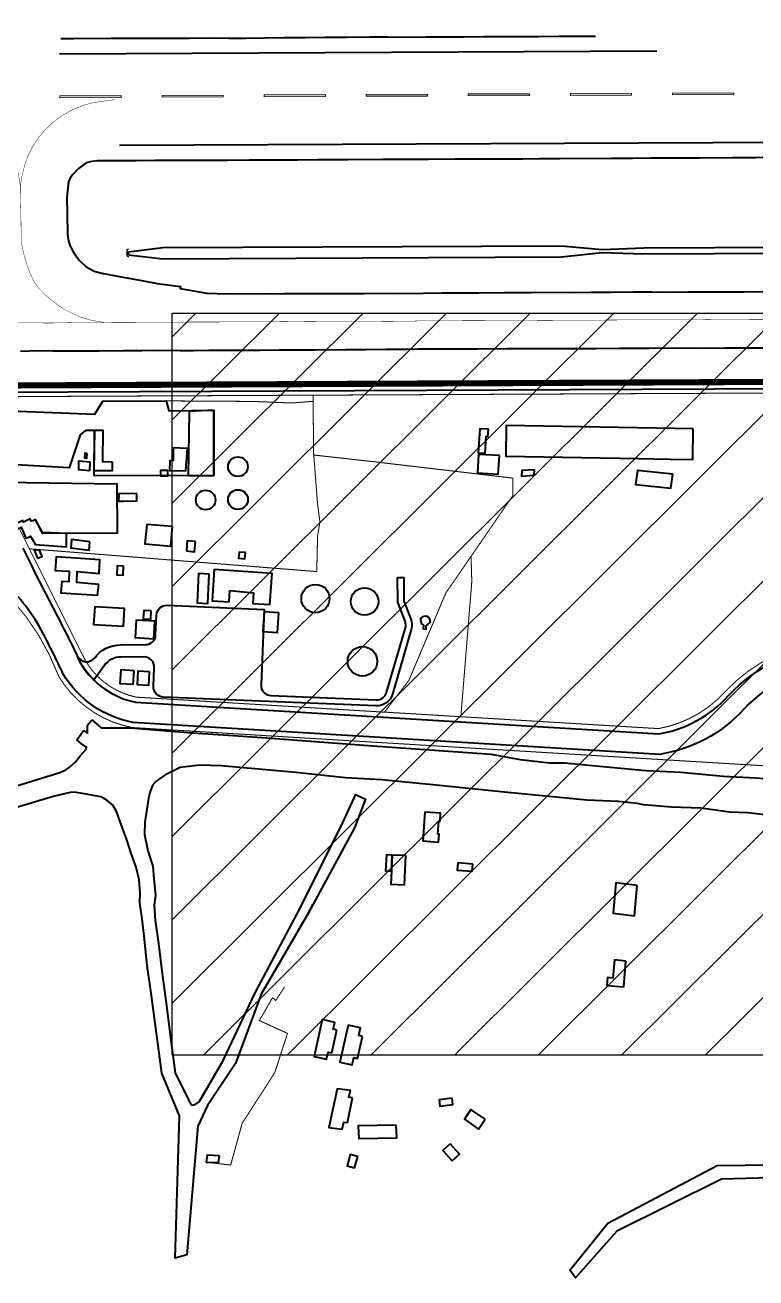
# Model space of a CAD drawing. Header units: metres. Extents: x 428 to 3974, y -4076 to 3914.
# Drawn here: x 1048.334 to 1048.644, y -4051.886 to -4051.354 of the extents above; entities that cross this region are included whole.
import ezdxf

# ---------------------------------------------------------------- set-up
doc = ezdxf.new("R2010")
doc.units = ezdxf.units.M
doc.header["$MEASUREMENT"] = 0
for name, pattern in [('CENTER', [50.79999999999998, 31.75, -6.349999999999998, 6.349999999999998, -6.349999999999998]), ('DASHED', [0.75, 0.5, -0.25]), ('HIDDEN', [9.524999999999995, 6.349999999999998, -3.174999999999998])]:
    doc.linetypes.add(name, pattern=pattern)
for name, color, linetype, lineweight in [('C-BLDG', 253, 'Continuous', 5), ('C-CLER-AERO', 253, 'Continuous', 5), ('C-FENC-AIRF-SECU', 253, 'DASHED', 0), ('C-NTWK-WATR-AIRF', 253, 'HIDDEN', 0), ('C-ROAD-AIRF', 253, 'Continuous', 5), ('C-ROAD-LAND', 253, 'Continuous', 9), ('C-RUNN', 253, 'Continuous', 5), ('C-RUNN-CNTR', 253, 'Continuous', 18), ('C-RUNN-MARK', 253, 'Continuous', 0), ('C-SHLD', 253, 'Continuous', 5)]:
    doc.layers.add(name, color=color, linetype=linetype, lineweight=lineweight)
for name, color, linetype in [('C-STRM-HEAD WALL', 253, 'Continuous'), ('C-TAXI-OTLN', 4, 'Continuous'), ('Dimension', 7, 'Continuous')]:
    doc.layers.add(name, color=color, linetype=linetype)
doc.styles.add('ADPI R', font='swiss.ttf')
doc.linetypes.add('OLS', pattern='A,4,-2,4,-2,["OLS",ADPI R,S=1.199999999999999,R=0,X=-1.7,Y=-0.5],-2,4,-2,4,-2', length=26)

# ---------------------------------------------------------------- blocks, each defined once
blk = doc.blocks.new('Kholsi_Close-flat-3')
at = {"layer": 'C-STRM-HEAD WALL', "ltscale": 0.1}
for points in [[(-0.0310667688027024, 1.499678250867873), (0.7850819751620293, 2.004745152429677)], [(-0.0310667688027024, 1.499678250867873), (0.0310667692683637, -1.499678250635042)], [(0.0310667692683637, -1.499678250635042), (0.8674319093115627, -1.970512297935783)]]:
    blk.add_lwpolyline(points, dxfattribs=at)
blk = doc.blocks.new('*U20')
at = {"layer": 'C-RUNN-MARK'}
for points in [[(634177.2882469776, 3064728.713303516), (634176.4502909707, 3064729.041677889), (634165.5044784701, 3064701.109810986), (634166.3424344772, 3064700.781436612)], [(634159.0452261436, 3064682.160192009), (634158.2072701365, 3064682.488566384), (634147.2614576361, 3064654.55669948), (634148.0994136432, 3064654.228325106)], [(634140.8022053096, 3064635.607080504), (634139.9642493025, 3064635.935454878), (634129.0184368021, 3064608.003587975), (634129.8563928091, 3064607.6752136)], [(634122.5591844757, 3064589.053968998), (634121.7212284686, 3064589.382343373), (634110.7754159681, 3064561.450476469), (634111.6133719756, 3064561.122102094)], [(634104.3161636417, 3064542.500857492), (634103.4782076346, 3064542.829231868), (634092.5323951342, 3064514.897364964), (634093.3703511414, 3064514.568990589)], [(634086.0731428077, 3064495.947745988), (634085.2351868006, 3064496.276120362), (634074.2893743003, 3064468.344253458), (634075.1273303074, 3064468.015879084)], [(634067.8301219739, 3064449.394634481), (634066.9921659668, 3064449.723008856), (634056.0463534667, 3064421.791141953), (634056.8843094736, 3064421.462767577)]]:
    blk.add_hatch(color=256, dxfattribs=at).paths.add_polyline_path(points)
for points in [[(634176.4502909707, 3064729.041677889), (634165.5044784701, 3064701.109810986), (634166.3424344772, 3064700.781436612), (634177.2882469776, 3064728.713303516)], [(634158.2072701365, 3064682.488566384), (634147.2614576361, 3064654.55669948), (634148.0994136432, 3064654.228325106), (634159.0452261436, 3064682.160192009)], [(634139.9642493025, 3064635.935454878), (634129.0184368021, 3064608.003587975), (634129.8563928091, 3064607.6752136), (634140.8022053096, 3064635.607080504)], [(634121.7212284686, 3064589.382343373), (634110.7754159681, 3064561.450476469), (634111.6133719756, 3064561.122102094), (634122.5591844757, 3064589.053968998)], [(634103.4782076346, 3064542.829231868), (634092.5323951342, 3064514.897364964), (634093.3703511414, 3064514.568990589), (634104.3161636417, 3064542.500857492)], [(634085.2351868006, 3064496.276120362), (634074.2893743003, 3064468.344253458), (634075.1273303074, 3064468.015879084), (634086.0731428077, 3064495.947745988)], [(634066.9921659668, 3064449.723008856), (634056.0463534667, 3064421.791141953), (634056.8843094736, 3064421.462767577), (634067.8301219739, 3064449.394634481)]]:
    blk.add_lwpolyline(points, close=True, dxfattribs=at)

msp = doc.modelspace()

# ---------------------------------------------------------------- hatches: boundary and pattern name
at = {"layer": 'Dimension'}
h = msp.add_hatch(dxfattribs=at)
h.set_pattern_fill('ANSI31', color=210, scale=0.2, style=0)
h.set_pattern_definition([(45, (-2541175.724286528, -12261592.13694821), (-0.0176776695296637, 0.0176776695296637), [])])
h.paths.add_polyline_path([(1048.396458678225, -4051.476202959478), (1048.956306389345, -4051.476202959478), (1048.956306389345, -4051.791322596654), (1048.396458678225, -4051.791322596654)])

# ---------------------------------------------------------------- linework, layer by layer
at = {"layer": 'C-BLDG', "lineweight": 40}
for points in [[(1048.403648158093, -4051.517962397204), (1048.403239369881, -4051.545109995768), (1048.414111920656, -4051.545049428136), (1048.414105531783, -4051.517377835826)], [(1048.617516846419, -4051.525273853108), (1048.538110261806, -4051.523897529707), (1048.537949273386, -4051.536957637534), (1048.594350484223, -4051.537935217038), (1048.607660624222, -4051.538165914953), (1048.617355859861, -4051.538333959073)], [(1048.371069632959, -4051.539406522304), (1048.366921179485, -4051.539338323414), (1048.367050412134, -4051.526056713552), (1048.363412221451, -4051.525975772307), (1048.363226542272, -4051.54304570438), (1048.371109914058, -4051.543052590579)], [(1048.529705868591, -4051.528463910461), (1048.530338278529, -4051.528481121302), (1048.530569732212, -4051.525483203248), (1048.52688896798, -4051.52525313677), (1048.526235168823, -4051.535451657266), (1048.529258255404, -4051.535652599425)], [(1048.402921397262, -4051.533630234316), (1048.396779558644, -4051.533308330119), (1048.396790782478, -4051.538672001228), (1048.39535579693, -4051.538899109826), (1048.395204221387, -4051.542989636899), (1048.402194585674, -4051.543132879898)], [(1048.361575265904, -4051.539487528741), (1048.35672011415, -4051.539036004931), (1048.356599199143, -4051.542523273393), (1048.361454213061, -4051.542975205124)], [(1048.36031760557, -4051.535741542592), (1048.359268221096, -4051.535677231044), (1048.359149363846, -4051.537616592959), (1048.360198745527, -4051.537680910096)], [(1048.535254431446, -4051.53660202691), (1048.526357995835, -4051.536124442831), (1048.525907179829, -4051.544008958281), (1048.534802931384, -4051.54448664853)], [(1048.394605944888, -4051.543032507539), (1048.391503289365, -4051.543011418671), (1048.391435497463, -4051.545287973374), (1048.394538153452, -4051.545309065968)], [(1048.550100188725, -4051.542685804085), (1048.544728479371, -4051.543045171664), (1048.544573390414, -4051.545364803762), (1048.549944970314, -4051.545005153061)], [(1048.608851695922, -4051.544543321372), (1048.593858424132, -4051.542934301436), (1048.593027766817, -4051.548907236323), (1048.608021034882, -4051.550516258121)], [(1048.381448265654, -4051.552737929985), (1048.373776451242, -4051.552933159412), (1048.373747187224, -4051.554007697046), (1048.373692671791, -4051.556009446398), (1048.375539954775, -4051.55596237363), (1048.381364207272, -4051.555813972965)], [(1048.351618167036, -4051.569708344653), (1048.341409413633, -4051.569388178304), (1048.33842737975, -4051.563758042768), (1048.337470116583, -4051.564314610452), (1048.336635138862, -4051.564514937938), (1048.336133897793, -4051.563492807686), (1048.333329608687, -4051.564914745406), (1048.333014320605, -4051.56425969781), (1048.329787140735, -4051.565715423913), (1048.330718964827, -4051.567699198738), (1048.332305204612, -4051.567040936217), (1048.334341811505, -4051.571781621442), (1048.335204981756, -4051.571424654812), (1048.336332588014, -4051.570813452021), (1048.338408760749, -4051.574433648155), (1048.351616802648, -4051.575413008348)], [(1048.396508689061, -4051.566842324228), (1048.385587281105, -4051.565965778322), (1048.384868459799, -4051.574187061876), (1048.395839359169, -4051.575162344739)], [(1048.361478128494, -4051.573253044054), (1048.35373562763, -4051.572261004836), (1048.353386691794, -4051.575836080253), (1048.361129195452, -4051.576828113884)], [(1048.340150374011, -4051.57682004118), (1048.337779906601, -4051.576872541697), (1048.339254416548, -4051.580257273406), (1048.341251103696, -4051.579446249768)], [(1048.406270596222, -4051.573152716399), (1048.402833450143, -4051.572832609654), (1048.402462657564, -4051.577171524182), (1048.405900240899, -4051.577491182029)], [(1048.427449357719, -4051.577873976097), (1048.424781486881, -4051.577612065837), (1048.424532960658, -4051.580196305305), (1048.427200332307, -4051.580458241642)], [(1048.365272345976, -4051.591396241575), (1048.355976990913, -4051.590531778649), (1048.356067291484, -4051.585939792112), (1048.365362645616, -4051.586804255039), (1048.365770534635, -4051.580946813465), (1048.347193356626, -4051.5797047607), (1048.346780961868, -4051.585492205933), (1048.352634193864, -4051.585699458733), (1048.352543893759, -4051.590291445271), (1048.349511807807, -4051.590086619497), (1048.349132455443, -4051.595002296507), (1048.364742354978, -4051.595982073933)], [(1048.375705582578, -4051.583637035579), (1048.373003021371, -4051.58348959604), (1048.372965080221, -4051.58731228964), (1048.37566755854, -4051.587459621146)], [(1048.412099803821, -4051.587082308844), (1048.407606277172, -4051.586782275826), (1048.406986108073, -4051.599214677827), (1048.41147963379, -4051.599514712707)], [(1048.420924696163, -4051.593940018803), (1048.430933370744, -4051.5949824612), (1048.430661983345, -4051.599457216576), (1048.437806768832, -4051.599967959464), (1048.438776080985, -4051.586682691366), (1048.414285377157, -4051.585074610204), (1048.413378577237, -4051.598320125729), (1048.420591048454, -4051.598780664742)], [(1048.376180680026, -4051.60164843978), (1048.363525193673, -4051.600891848222), (1048.36306494337, -4051.608367492572), (1048.3757205019, -4051.609124605671)], [(1048.387487286259, -4051.602581697643), (1048.384356196993, -4051.602477048651), (1048.384151291125, -4051.605962024197), (1048.387282553152, -4051.606066840828)], [(1048.441616606456, -4051.603384227619), (1048.435368087166, -4051.602974022865), (1048.434889859543, -4051.611378464044), (1048.441138733201, -4051.611788374499)], [(1048.389012745139, -4051.606974500359), (1048.38114828153, -4051.606548345775), (1048.380724633136, -4051.61395219633), (1048.388568094023, -4051.614414661318)], [(1048.505584661872, -4051.605807506606), (1048.505355371185, -4051.605480617971), (1048.504772890382, -4051.605015433521), (1048.50416582732, -4051.604838731826), (1048.503242449392, -4051.604966734664), (1048.502596998145, -4051.605143652425), (1048.502053940226, -4051.605578349099), (1048.501840667822, -4051.605842189059), (1048.501747033582, -4051.606357115448), (1048.501828392059, -4051.606689163611), (1048.502221587137, -4051.608164223971), (1048.502987026726, -4051.608707229735), (1048.502840467286, -4051.610207726375), (1048.504131049872, -4051.610346350015), (1048.504222982586, -4051.608896921516), (1048.50496578312, -4051.608202965126), (1048.505856389203, -4051.60744319962), (1048.50585085575, -4051.606577464506)], [(1048.380333121423, -4051.628055769145), (1048.374604139034, -4051.62768727088), (1048.374129399215, -4051.633439817593), (1048.379858381603, -4051.633808317721)], [(1048.386788026918, -4051.628493820444), (1048.381888425932, -4051.628190127328), (1048.381582177733, -4051.633855217263), (1048.386481944029, -4051.634159228892)], [(1048.509489544225, -4051.69189035812), (1048.510088596516, -4051.691985000983), (1048.510304220975, -4051.688590620772), (1048.503647409402, -4051.688080831558), (1048.502794391033, -4051.700321405322), (1048.509451206796, -4051.700831192673), (1048.509671493922, -4051.697509545029), (1048.509072443028, -4051.697414900303)], [(1048.489821091783, -4051.706314857245), (1048.487315890402, -4051.706185574771), (1048.486907497537, -4051.713038900063), (1048.489419048209, -4051.713132650719)], [(1048.495583782461, -4051.706535934598), (1048.489821091783, -4051.706314857245), (1048.489419048209, -4051.713132650719), (1048.489161756844, -4051.718634714499), (1048.49500424976, -4051.719035490543)], [(1048.523925224808, -4051.710120595187), (1048.517578257271, -4051.709621007681), (1048.517403503903, -4051.712728780821), (1048.523750476096, -4051.713228368327)], [(1048.593791744695, -4051.719289056153), (1048.584688729164, -4051.718108567537), (1048.583506759279, -4051.731025240512), (1048.592609774344, -4051.732205729127)], [(1048.588952864543, -4051.751321989239), (1048.584067669255, -4051.750841028184), (1048.583420673408, -4051.758541523606), (1048.581089642853, -4051.758374181703), (1048.58089211958, -4051.761661614419), (1048.588108343561, -4051.762309915513)], [(1048.466278325789, -4051.780765482352), (1048.464787102793, -4051.78032783711), (1048.46544368614, -4051.777369828089), (1048.460094492905, -4051.776185694278), (1048.456602294952, -4051.791870934084), (1048.461951487255, -4051.793055064172), (1048.462636711565, -4051.790026006416), (1048.464198089694, -4051.790321103424)], [(1048.477113249735, -4051.783369432331), (1048.475620106817, -4051.78292695725), (1048.476345060416, -4051.779760916844), (1048.471101847034, -4051.778597136155), (1048.467557114106, -4051.794319099874), (1048.472800327488, -4051.7954828787), (1048.473525284812, -4051.792316836432), (1048.47501842773, -4051.792759311513)], [(1048.472874282417, -4051.809399736241), (1048.471333178714, -4051.80919302547), (1048.472052357182, -4051.806251579091), (1048.466385986679, -4051.805660556198), (1048.462847982556, -4051.822098641784), (1048.46851435306, -4051.82268966654), (1048.469233531062, -4051.819748218298), (1048.470774633367, -4051.819954932795)], [(1048.515180441108, -4051.809511303098), (1048.509652195056, -4051.810290866659), (1048.510020776209, -4051.813039179087), (1048.515549021796, -4051.812259611801)], [(1048.529253874928, -4051.818510514811), (1048.523194889561, -4051.814352858007), (1048.520392909203, -4051.818563294724), (1048.526451891311, -4051.82272095339)], [(1048.491443893895, -4051.821025756315), (1048.475372935668, -4051.82129292296), (1048.475630476628, -4051.826727467716), (1048.491701434389, -4051.826460299209)], [(1048.514333882858, -4051.828987619966), (1048.511192734376, -4051.831800139637), (1048.515253865649, -4051.836150313855), (1048.518395019252, -4051.833337794185)], [(1048.416423046519, -4051.834018617064), (1048.41119605212, -4051.833782545418), (1048.410794666991, -4051.83672586003), (1048.416021660459, -4051.836961929813)], [(1048.475168940634, -4051.83430579038), (1048.471976263006, -4051.833478612021), (1048.470634898194, -4051.838284292386), (1048.473827577219, -4051.839111470744)]]:
    msp.add_lwpolyline(points, close=True, dxfattribs=at)
for centre, radius in [((1048.424301910237, -4051.541365894617), 0.0041844066388261), ((1048.424315146194, -4051.555347795726), 0.0042089114539704), ((1048.41060238427, -4051.555510471702), 0.0041733661521905), ((1048.457201636419, -4051.597383414522), 0.0059905592005122), ((1048.478074193489, -4051.598623317794), 0.0058329053039055), ((1048.47714369141, -4051.624060575977), 0.0062626085714964)]:
    msp.add_circle(centre, radius, dxfattribs=at)
at = {"layer": 'C-CLER-AERO', "linetype": 'OLS', "lineweight": 40, "const_width": 0.0025992, "flags": 128}
msp.add_lwpolyline([(1046.852561944187, -4051.271280254364), (1049.495052298554, -4051.258763131812), (1049.496235827938, -4051.501339984254), (1046.853711057012, -4051.513869534374), (1046.852561944187, -4051.271280254364)], close=True, dxfattribs=at)
at = {"layer": 'C-FENC-AIRF-SECU', "lineweight": 40, "ltscale": 0.2, "const_width": 0.0004332, "flags": 128}
for points in [[(1049.131734492746, -4051.507798132614), (1048.105002711084, -4051.512658850417)], [(1048.456197676737, -4051.513629355596), (1048.447145745647, -4051.51431749867), (1048.430718134646, -4051.513648725242), (1048.393891031877, -4051.513426144735)], [(1048.456169092585, -4051.510996372566), (1048.456444934034, -4051.536404599563)], [(1048.458092774287, -4051.570783806161), (1048.459094157466, -4051.564910597295), (1048.458073073555, -4051.556930366099), (1048.456492876191, -4051.536412720696)], [(1048.48429640152, -4051.539518549234), (1048.456492876191, -4051.536412720696)], [(1048.540965756424, -4051.546217129692), (1048.484261416853, -4051.539544093549)], [(1048.540965756424, -4051.546217129692), (1048.54100071548, -4051.553596424997), (1048.512507649162, -4051.595048154831)], [(1048.458092774287, -4051.570783806161), (1048.45776529659, -4051.585918256209)], [(1048.335812906292, -4051.576241127342), (1048.45776529659, -4051.585918256209)], [(1048.523245065496, -4051.579427355096), (1048.523545325757, -4051.590155798137), (1048.518908776832, -4051.647561247587)], [(1048.512507649162, -4051.595048154831), (1048.512507649162, -4051.595048154831), (1048.496830250625, -4051.632170896173), (1048.486464013369, -4051.645604369357)], [(1048.410794974328, -4051.836791710124), (1048.421222915896, -4051.837970837147), (1048.426127489213, -4051.820197296456), (1048.439946729247, -4051.798728619829), (1048.445339951221, -4051.782065191433), (1048.433404462435, -4051.776618748099), (1048.438982426677, -4051.766902991698), (1048.440356337954, -4051.768056637735), (1048.44410442377, -4051.762398130388)]]:
    msp.add_lwpolyline(points, dxfattribs=at)
for points in [[(1048.103601735574, -4051.53479310976), (1048.158267493848, -4051.548038778022), (1048.195495795481, -4051.559388806239, 0.0553225184495161), (1048.220266337064, -4051.561653780878, -0.0946968942070443), (1048.288194748596, -4051.570724382193, -0.2179149551678219), (1048.348254230362, -4051.630387839988, 0.2148990127998614), (1048.379531085514, -4051.652174205647), (1048.820143330865, -4051.678852939175)], [(1048.895622416888, -4051.555797196121), (1048.890487591293, -4051.555821520404, 0.1839627129918928), (1048.867068631132, -4051.566882279828), (1048.849687251285, -4051.582128633873, -0.1100200523554106), (1048.826035466068, -4051.595280950085), (1048.758582721022, -4051.611311604395, -0.0274390469308579), (1048.734767185547, -4051.615206592844), (1048.677782990061, -4051.615331429184, 0.1985392730102618), (1048.630908837565, -4051.637076485098, -0.1661861086222768), (1048.60274998846, -4051.652618059084), (1048.486464013369, -4051.645604369357)], [(1048.486445771553, -4051.645628010049), (1048.381186738168, -4051.639254653022, -0.2397043262521548), (1048.358111636271, -4051.620870026886), (1048.33140310368, -4051.567415292502)]]:
    msp.add_lwpolyline(points, format="xyb", dxfattribs=at)
at = {"layer": 'C-NTWK-WATR-AIRF', "lineweight": 40}
for points in [[(1048.789145867363, -4051.446225759701, -0.2410824602255357), (1048.731836437736, -4051.503998427778, -0.0484276270563008), (1048.714420607336, -4051.50539402397), (1048.093679679115, -4051.508334390015)], [(1048.790095816855, -4051.45141971776, -0.2282189068587852), (1048.732472194847, -4051.506525027693, -0.0488409653873518), (1048.714405105938, -4051.507993324786), (1048.093691989802, -4051.510933562309)]]:
    msp.add_lwpolyline(points, format="xyb", dxfattribs=at)
for points in [[(1048.377877962799, -4051.450077503115), (1048.392430459638, -4051.448295288846), (1048.5615548203, -4051.447523749561), (1048.578840930038, -4051.449104159266), (1048.596509189834, -4051.448414477646), (1048.704589069844, -4051.447902516589), (1048.710110607114, -4051.448620951862)], [(1048.377884117909, -4051.451377089263), (1048.377877962799, -4051.450077503115)], [(1048.377884117909, -4051.451377089263), (1048.392452845839, -4051.453021363482), (1048.561576925707, -4051.452190664724), (1048.578847289108, -4051.450446562038), (1048.596521287714, -4051.450968832836), (1048.704601167258, -4051.450456873641), (1048.710115654883, -4051.449686165095)]]:
    msp.add_lwpolyline(points, dxfattribs=at)
at = {"layer": 'C-ROAD-AIRF', "lineweight": 40}
for points in [[(1048.302262325794, -4051.516697143331), (1048.363580081635, -4051.519057777837), (1048.366907452256, -4051.513539224059), (1048.393891031877, -4051.513426144735), (1048.394945781235, -4051.517580120951), (1048.414105458674, -4051.517377312422), (1048.414111843356, -4051.545048751996), (1048.363237851322, -4051.545290409714), (1048.363412221451, -4051.525975772307), (1048.359556496632, -4051.525982537434), (1048.357325514801, -4051.527867215813), (1048.352700192038, -4051.54180228816), (1048.325291119539, -4051.540365045086)], [(1048.32491878469, -4051.547919954301), (1048.372891984903, -4051.548711712599), (1048.372990964469, -4051.569607102439), (1048.341411160328, -4051.569756691471), (1048.33842737975, -4051.563758042768), (1048.337470116583, -4051.564314610452), (1048.336635138862, -4051.564514937938), (1048.336120340531, -4051.563499678985), (1048.333347725705, -4051.564915164501)]]:
    msp.add_lwpolyline(points, dxfattribs=at)
for points in [[(1048.333086433843, -4051.575958711223), (1048.336543164239, -4051.583076791033), (1048.338539757323, -4051.587329629004), (1048.349374117353, -4051.608228723646), (1048.349179864884, -4051.607854013458, -0.0012732234641121), (1048.349374117353, -4051.608228723646, -0.0077609944891379), (1048.35783991639, -4051.625307220161, 0.2061555194238353), (1048.380904832412, -4051.64140755044), (1048.602874867641, -4051.654847667679, 0.1674567155137319), (1048.632545475871, -4051.638573461339, -0.1983319657682875), (1048.677832794399, -4051.617549308703)], [(1048.678035087441, -4051.626212884799, 0.1974161156036065), (1048.638936605793, -4051.644423193425, -0.1717275762967402), (1048.603312569228, -4051.663554036186), (1048.3797984645, -4051.650020430923, -0.2129777301401391), (1048.350211771228, -4051.629440183878, 0.0079466865553108), (1048.341672149976, -4051.612196671904, 0.0929111806358096), (1048.324885422387, -4051.590612397656, 0.1587711819807189)]]:
    msp.add_lwpolyline(points, format="xyb", dxfattribs=at)
at = {"layer": 'C-ROAD-LAND', "lineweight": 40}
for p, q in [((1048.360411389754, -4051.654684611723), (1048.360536488727, -4051.651211281434)), ((1048.360536488727, -4051.651211281434), (1048.362306102202, -4051.648839886428)), ((1048.362306102202, -4051.648839886428), (1048.366265882295, -4051.652275168463)), ((1048.366265882295, -4051.652275168463), (1048.378320658137, -4051.652218065352)), ((1048.378320658137, -4051.652218065352), (1048.37866642049, -4051.652291010261)), ((1048.37866642049, -4051.652291010261), (1048.394098856975, -4051.653553866908)), ((1048.355911510088, -4051.657409035728), (1048.358959472295, -4051.653324579016)), ((1048.357770859753, -4051.658883162901), (1048.355911510088, -4051.657409035728)), ((1048.358959472295, -4051.653324579016), (1048.360411389754, -4051.654684611723)), ((1048.394098856975, -4051.653553866908), (1048.404822340724, -4051.654375744179)), ((1048.404822340724, -4051.654375744179), (1048.420285653812, -4051.655432413459)), ((1048.420285653812, -4051.655432413459), (1048.436362523143, -4051.656590235547)), ((1048.436362523143, -4051.656590235547), (1048.457142372173, -4051.658127079845)), ((1048.357541826577, -4051.66400140071), (1048.359875402436, -4051.661376604006)), ((1048.359812160977, -4051.660347172187), (1048.357770859753, -4051.658883162901)), ((1048.36019066025, -4051.661006412596), (1048.359812160977, -4051.660347172187)), ((1048.359875402436, -4051.661376604006), (1048.36019066025, -4051.661006412596)), ((1048.457142372173, -4051.658127079845), (1048.481481428747, -4051.659929427447)), ((1048.481481428747, -4051.659929427447), (1048.48148721226, -4051.659867384598)), ((1048.48148721226, -4051.659867384598), (1048.531827547145, -4051.663420618639)), ((1048.352673576236, -4051.669127035082), (1048.355318428506, -4051.666791404724)), ((1048.355318428506, -4051.666791404724), (1048.357541826577, -4051.66400140071)), ((1048.531827547145, -4051.663420618639), (1048.544100834545, -4051.665798918471)), ((1048.544100834545, -4051.665798918471), (1048.556556738936, -4051.667116425128)), ((1048.556556738936, -4051.667116425128), (1048.562950488669, -4051.667210524097)), ((1048.562950488669, -4051.667210524097), (1048.577783041191, -4051.668516895861)), ((1048.317973477789, -4051.680673885286), (1048.348769065016, -4051.671284479216)), ((1048.348769065016, -4051.671284479216), (1048.351287379884, -4051.670160408259)), ((1048.351287379884, -4051.670160408259), (1048.352673576236, -4051.669127035082)), ((1048.577783041191, -4051.668516895861), (1048.597434035991, -4051.670366178394)), ((1048.597434035991, -4051.670366178394), (1048.612270243955, -4051.671130367682)), ((1048.612270243955, -4051.671130367682), (1048.630353661277, -4051.672793296293)), ((1048.630353661277, -4051.672793296293), (1048.643910107226, -4051.673515948595)), ((1048.643910107226, -4051.673515948595), (1048.662182923895, -4051.675024378241))]:
    msp.add_line(p, q, dxfattribs=at)
msp.add_lwpolyline([(1048.363525333372, -4051.62252861181, -0.2342999173735513), (1048.374533222546, -4051.617005576507), (1048.385081649781, -4051.616955612913, 0.4006118854649471), (1048.389389324956, -4051.612805224151), (1048.389742456865, -4051.604387098119, -0.4142135624358087), (1048.394252212276, -4051.600240466313), (1048.435438776412, -4051.601968205662), (1048.434095206693, -4051.633996836037, 0.4142135623610922), (1048.438241835706, -4051.638506596104), (1048.483016453706, -4051.640384846495, 0.3452988657360185), (1048.487357944273, -4051.637265470938), (1048.495345408586, -4051.609778090507, 0.1641604509033507), (1048.495227388129, -4051.607010678515), (1048.492396865529, -4051.59967026779, -0.0910759775966502), (1048.492106821411, -4051.598132194147), (1048.492060765647, -4051.588409266562), (1048.494659935613, -4051.58839695634), (1048.494705990911, -4051.5981198802, 0.0910759776035171), (1048.494822010421, -4051.598735110029), (1048.497652534418, -4051.60607552448, -0.1641604509061729), (1048.49784136333, -4051.610503382176), (1048.489853898552, -4051.637990762606, -0.3452988657360912), (1048.482907517836, -4051.642981763126), (1048.433804705762, -4051.640921947673), (1048.392618140229, -4051.639194208324, -0.4142135624018951), (1048.388471510284, -4051.634684451983), (1048.388807687, -4051.626670532987, 0.4279473284423641), (1048.384458973095, -4051.622157017828), (1048.374557848111, -4051.622203919232, 0.2436142354962587), (1048.367498554778, -4051.625902929471), (1048.363222647481, -4051.632017937616, -0.0607026797666222), (1048.35783991639, -4051.625307220161, 0.0015823186894631), (1048.35615696155, -4051.621803977654, 0.5573566341905178)], format="xyb", close=True, dxfattribs=at)
for points in [[(1048.65526874226, -4051.690039743796), (1048.640749267325, -4051.688413159117), (1048.632861103885, -4051.688052392692), (1048.620895305206, -4051.686433860228), (1048.608241755073, -4051.685993860603), (1048.596521957335, -4051.684935775713), (1048.593784363963, -4051.684489007235), (1048.585822791815, -4051.683611988217), (1048.572312535741, -4051.682953956664), (1048.538792108674, -4051.679704618767), (1048.508357048058, -4051.676578334659), (1048.485403211345, -4051.67437543267), (1048.480164445028, -4051.674062834249), (1048.469977232185, -4051.673454958141), (1048.448875814699, -4051.671263693959), (1048.417153621581, -4051.668436289892), (1048.407947071385, -4051.668137868062), (1048.399836768419, -4051.669120201037), (1048.393301150785, -4051.672458299562), (1048.390987968095, -4051.673997917339), (1048.389535198011, -4051.675042663828), (1048.388252221071, -4051.676459592894), (1048.387761601736, -4051.677465873898), (1048.386937889759, -4051.67970201479), (1048.386409041961, -4051.68228848198), (1048.386069923197, -4051.684141776652), (1048.384748606034, -4051.692282688931), (1048.384629595116, -4051.697609541133), (1048.386137035698, -4051.704564797819), (1048.388208288722, -4051.711098917887), (1048.388668771391, -4051.716486367523), (1048.389307482191, -4051.723379540384), (1048.38877348511, -4051.727585607335), (1048.389231850882, -4051.734024911314), (1048.390625883848, -4051.743876098782), (1048.392213550419, -4051.756593215406), (1048.39408860451, -4051.771298461721), (1048.395653390814, -4051.783930924848), (1048.397738579218, -4051.798763075039), (1048.403565139067, -4051.810833045409), (1048.404698377498, -4051.812491930217), (1048.40611020152, -4051.812251840845), (1048.407880144682, -4051.811206023336), (1048.417893682629, -4051.793893373698), (1048.431587865134, -4051.7647755287), (1048.450751824328, -4051.728858239145), (1048.469061030564, -4051.691937155218), (1048.473704578844, -4051.681721001059), (1048.474254829832, -4051.680565844417), (1048.478422278561, -4051.682559388817), (1048.473774436419, -4051.694723873526), (1048.456281848275, -4051.727113223761), (1048.454277218342, -4051.730809009761), (1048.434205747698, -4051.765439541206), (1048.423334515677, -4051.794851548165), (1048.411457447824, -4051.812756608367), (1048.411457447824, -4051.812756608367), (1048.407256388594, -4051.82144602494), (1048.402565332152, -4051.876079552934), (1048.397685381141, -4051.87752635324), (1048.39949032946, -4051.817059370816), (1048.391967878234, -4051.798949823842), (1048.387515532342, -4051.764998727604), (1048.385838404787, -4051.753172653854), (1048.384546253387, -4051.740807772741), (1048.383602781244, -4051.733351561368), (1048.382637842581, -4051.726745779753), (1048.382799021923, -4051.722387275786), (1048.382374413334, -4051.716872102708), (1048.38110015497, -4051.711441933305), (1048.378890822199, -4051.705246535257), (1048.377115301811, -4051.699892397166), (1048.374242439424, -4051.691761362493), (1048.372837976575, -4051.687884039373), (1048.371166329388, -4051.685127235145), (1048.368719290965, -4051.683022898749), (1048.367296341364, -4051.682105152995), (1048.366098540858, -4051.681615230754), (1048.357558782701, -4051.67997106643), (1048.354710157052, -4051.679549173579), (1048.353134832834, -4051.679683745965), (1048.346514681843, -4051.681361462117), (1048.322139163524, -4051.688553190917)], [(1048.454277218342, -4051.730809009761), (1048.456281848275, -4051.727113223761)], [(1048.676427469612, -4051.842754119203), (1048.629542121221, -4051.8440391078), (1048.585072435462, -4051.866112445608), (1048.567610302963, -4051.885935285255), (1048.565167337679, -4051.882583894894), (1048.581224142131, -4051.862682706803), (1048.627603306924, -4051.838216452987), (1048.674874132522, -4051.837564573751)]]:
    msp.add_lwpolyline(points, dxfattribs=at)
at = {"layer": 'C-RUNN', "lineweight": 40, "ltscale": 0.1}
for points in [[(1048.348610872891, -4051.365996481046), (1048.602032237709, -4051.364795909391)], [(1048.3739955961, -4051.404864738823), (1048.720353065547, -4051.403223862068), (1048.797277321596, -4051.402859429956), (1049.348999453731, -4051.400245632172)]]:
    msp.add_lwpolyline(points, dxfattribs=at)
at = {"layer": 'C-RUNN-CNTR', "linetype": 'CENTER', "lineweight": 40, "const_width": 0.00017328, "flags": 128}
for points in [[(1047.85471788703, -4051.482357143552), (1047.869158465438, -4051.482278187886), (1047.88646837559, -4051.482238452077), (1047.90536118627, -4051.482156162277), (1047.920432242122, -4051.48209425354), (1047.935408153594, -4051.481989973352), (1047.944111547921, -4051.482033367395), (1047.952224222966, -4051.481913392559), (1047.961180809908, -4051.481906523124), (1047.972832504217, -4051.481789014429), (1047.983756624651, -4051.481762024701), (1047.993479100544, -4051.481725853995), (1048.002840318274, -4051.48164863804), (1048.012520328187, -4051.481608833313), (1048.02366910784, -4051.481624030635), (1048.034595274855, -4051.481545885221), (1048.044088852615, -4051.481489726469), (1048.054621593118, -4051.481437386141), (1048.065971425292, -4051.481407192663), (1048.076721873157, -4051.481342001945), (1048.088025952712, -4051.481269384861), (1048.097972604935, -4051.48127652438), (1048.105936420639, -4051.481241802812), (1048.113127885875, -4051.481180218176), (1048.122387276985, -4051.481165836692), (1048.144473982067, -4051.4810972839), (1048.154372055572, -4051.481031428219), (1048.163283081283, -4051.480966215149), (1048.177066190657, -4051.480926620901), (1048.18863734093, -4051.480923154518), (1048.200465048686, -4051.480875547171), (1048.214418415003, -4051.480818645225), (1048.227596333273, -4051.480748226062), (1048.250151128997, -4051.480649371758), (1048.265978752658, -4051.480553477198), (1048.279225263768, -4051.480531317309), (1048.290700041712, -4051.480458933055), (1048.298430761345, -4051.480271638498), (1048.306153824576, -4051.480337244586), (1048.314043838088, -4051.480283373162), (1048.324370715325, -4051.480269015893), (1048.333081055456, -4051.480231334582), (1048.344459068519, -4051.480354181618), (1048.35457665429, -4051.480167384386), (1048.355335230962, -4051.480168958322), (1048.361904291925, -4051.480145850346), (1048.367762220581, -4051.480130282357), (1048.368717525643, -4051.480077928991), (1048.375904070236, -4051.480055588425), (1048.38311700013, -4051.480033951938), (1048.389926658035, -4051.479980503336), (1048.396994456672, -4051.4799643244), (1048.404537564632, -4051.479924299882), (1048.411868043733, -4051.479928673372), (1048.418982561235, -4051.479884608776), (1048.426424474944, -4051.479845638514), (1048.433647105493, -4051.479801499412), (1048.4411841864, -4051.479795566887), (1048.4487320157, -4051.479732220188), (1048.456154422858, -4051.479780246631), (1048.463134268788, -4051.479669428558), (1048.470905529358, -4051.479694438294), (1048.47828541093, -4051.479694097429), (1048.488380411197, -4051.47962644057), (1048.497449074895, -4051.479577834845), (1048.501044381898, -4051.479449787304), (1048.515471112006, -4051.479378200263), (1048.527393564605, -4051.479336761996), (1048.539143191208, -4051.47931085819), (1048.551208458398, -4051.479222933889), (1048.564219200541, -4051.479161138773), (1048.576123177097, -4051.479108397976), (1048.587375612952, -4051.479034862608), (1048.600069775269, -4051.479023345873), (1048.610360956774, -4051.478998935908), (1048.620723448717, -4051.478959239215), (1048.631286127982, -4051.478829748124), (1048.646401880798, -4051.478781775698), (1048.653700143122, -4051.478803611487), (1048.662439051573, -4051.478654827119), (1048.678791261767, -4051.478659075812), (1048.687755272281, -4051.478642727375), (1048.696644029603, -4051.478605943859), (1048.711448099953, -4051.47857833387), (1048.717545286775, -4051.478552538098), (1048.721255992562, -4051.478266759903), (1048.724547219952, -4051.477788730652), (1048.728064980381, -4051.476958713621), (1048.731146259722, -4051.47584437871), (1048.734311928064, -4051.474412161052), (1048.737510473025, -4051.472662023395), (1048.740471979626, -4051.470745961309), (1048.742875102465, -4051.468795395583), (1048.745018765819, -4051.466682220936), (1048.746833410603, -4051.464710039214), (1048.748498680559, -4051.462702113331), (1048.750013767299, -4051.460654112637), (1048.751959771872, -4051.456961865664), (1048.753114723158, -4051.454382912383), (1048.754030746896, -4051.452159945979), (1048.754892584891, -4051.449289119929), (1048.755482408707, -4051.446188890502), (1048.755846343958, -4051.443510313645), (1048.756184231513, -4051.43787087606), (1048.756562291202, -4051.431830437049), (1048.75697143285, -4051.425354390532), (1048.757879955251, -4051.420221923978), (1048.758744161599, -4051.416033762634), (1048.759209791221, -4051.413984163792), (1048.759917473444, -4051.411405799107), (1048.76059861856, -4051.408964772836), (1048.76144485271, -4051.406657659575), (1048.762211830378, -4051.404885473789), (1048.763031024974, -4051.403425366745), (1048.764129154873, -4051.401491767854), (1048.765665861335, -4051.399277617351), (1048.767538225301, -4051.396831271365), (1048.768842170038, -4051.395232624502), (1048.770422230963, -4051.393688342662), (1048.771542228316, -4051.39253477113), (1048.772912650858, -4051.391413145825), (1048.775103187677, -4051.389978700444), (1048.777291485131, -4051.388679395556), (1048.779279057891, -4051.387635118455), (1048.78161666498, -4051.386613038496), (1048.784850160149, -4051.385547299997), (1048.787742333044, -4051.38482881257), (1048.789772485406, -4051.384440730453), (1048.791807704162, -4051.384229636878), (1048.795879303966, -4051.384143541694)], [(1048.367762220581, -4051.480130282357), (1048.362414871365, -4051.479265199171), (1048.356798537564, -4051.477617583365), (1048.350597328064, -4051.47451678583), (1048.348115547583, -4051.47287199752), (1048.344957278133, -4051.470435061619), (1048.342377415416, -4051.468273599759), (1048.339929881994, -4051.465792919636), (1048.337808374804, -4051.462861054704), (1048.336213376396, -4051.459398341492), (1048.334846300562, -4051.455749034078), (1048.333649209723, -4051.451990234792), (1048.332656809617, -4051.447298915253), (1048.332281192788, -4051.44502327697), (1048.332300503296, -4051.441714362368), (1048.33222323379, -4051.436104704754), (1048.33210971069, -4051.430941104085), (1048.331976380688, -4051.424941648856), (1048.331949886423, -4051.422526353166), (1048.33173579399, -4051.420535211579), (1048.331154043343, -4051.417079157324), (1048.330072886334, -4051.412997399584), (1048.32787376272, -4051.407774970994), (1048.325190555793, -4051.403314520732), (1048.321042267163, -4051.398170168639), (1048.316010011849, -4051.393752777145), (1048.310885490407, -4051.390567240432), (1048.304611309454, -4051.387996082321), (1048.298326824815, -4051.386626078874), (1048.294033946493, -4051.386244454548), (1048.292486421321, -4051.386155483441), (1048.291260035266, -4051.385990182996), (1048.282237089262, -4051.385818316728)], [(1048.371952561219, -4051.385478542314), (1048.370607867394, -4051.385691217274), (1048.369327893504, -4051.385883766354), (1048.367427801736, -4051.386101768479), (1048.362938470696, -4051.386710918635), (1048.358631169912, -4051.387923647777), (1048.353829124034, -4051.389918445737), (1048.349658034765, -4051.392283433243), (1048.345887439814, -4051.395048662216), (1048.342555937846, -4051.398222101048), (1048.339899899461, -4051.401300548703), (1048.337168979947, -4051.405462239996), (1048.335336135258, -4051.409059179142), (1048.333883238048, -4051.412828653247), (1048.332413756777, -4051.419134953186), (1048.331949886423, -4051.422526353166)]]:
    msp.add_lwpolyline(points, dxfattribs=at)
at = {"layer": 'C-SHLD', "lineweight": 40}
msp.add_lwpolyline([(1048.576041581132, -4051.358624286145), (1048.56989513433, -4051.358633498788), (1048.560460599628, -4051.358690437989), (1048.551788059086, -4051.358731745869), (1048.544053027429, -4051.358765055552), (1048.536424991698, -4051.358793146104), (1048.52849817092, -4051.358831812755), (1048.520128991478, -4051.358904539735), (1048.511865022615, -4051.358911224768), (1048.504015680426, -4051.358907918573), (1048.496120707621, -4051.359019699634), (1048.488086228748, -4051.358998594001), (1048.480148325231, -4051.358957755506), (1048.47033358321, -4051.359026857779), (1048.461336029717, -4051.359148827509), (1048.452821617969, -4051.359200953632), (1048.443777222675, -4051.359261359215), (1048.435755678476, -4051.359352580399), (1048.427811921132, -4051.359480016992), (1048.420468640071, -4051.359516156033), (1048.411638202169, -4051.359375945419), (1048.403754335385, -4051.359485176519), (1048.395902063255, -4051.359497952402), (1048.387497812067, -4051.359498844609), (1048.378517791186, -4051.359552317427), (1048.370533054252, -4051.359517972112), (1048.354661664017, -4051.359616340265), (1048.349088687473, -4051.359636028425)], dxfattribs=at)
msp.add_polyline3d([(1048.656254988187, -4051.410079873295, 0), (1048.643970821541, -4051.410208168567, 0), (1048.634148308099, -4051.410159158648, 0), (1048.62026336512, -4051.410266255156, 0), (1048.607319490541, -4051.410355555952, 0), (1048.599387681135, -4051.410393404902, 0), (1048.591761658922, -4051.410457053349, 0), (1048.582859708019, -4051.410493490413, 0), (1048.56091269108, -4051.410615614742, 0), (1048.55227986027, -4051.410670043096, 0), (1048.545169113693, -4051.410683705599, 0), (1048.53536877504, -4051.410716322378, 0), (1048.526586657413, -4051.410693020687, 0), (1048.516262223967, -4051.410765138582, 0), (1048.505209852033, -4051.410872920544, 0), (1048.494930963986, -4051.410867274866, 0), (1048.485678137769, -4051.410895829216, 0), (1048.470971842785, -4051.41101230973, 0), (1048.466150748566, -4051.410995333582, 0), (1048.457954283827, -4051.411031129897, 0), (1048.449732281291, -4051.411119963169, 0), (1048.439181789779, -4051.411125279159, 0), (1048.429189163749, -4051.41124175781, 0), (1048.419684866932, -4051.411341331095, 0), (1048.406736239348, -4051.411327169404, 0), (1048.398237808631, -4051.411356163338, 0), (1048.389092437015, -4051.41131964618, 0), (1048.381129820389, -4051.41146296741, 0), (1048.37104431123, -4051.411460657731, 0), (1048.364695523423, -4051.411404631227, 0), (1048.362242162251, -4051.411684920207, 0), (1048.359853514493, -4051.412299354688, 0), (1048.356491381791, -4051.414867787749, 0), (1048.354102295846, -4051.417435546532, 0), (1048.3529203702, -4051.419076143891, 0), (1048.352363356412, -4051.420421815604, 0), (1048.351762905274, -4051.426974811718, 0), (1048.351857621246, -4051.433820280373, 0), (1048.352024511923, -4051.442733793646, 0), (1048.352466932986, -4051.445555313618, 0), (1048.35310951902, -4051.447665206284, 0), (1048.354252947983, -4051.449843653605, 0), (1048.35551693805, -4051.451785872817, 0), (1048.35706665602, -4051.453801951498, 0), (1048.359891094756, -4051.456445184664, 0), (1048.36328043465, -4051.458372636825, 0), (1048.366591300838, -4051.459227440075, 0), (1048.374804804125, -4051.460745525673, 0), (1048.383517391071, -4051.462257352785, 0), (1048.390102563449, -4051.463562884495, 0), (1048.399937966862, -4051.464869090483, 0), (1048.399796646577, -4051.465670145244, 0), (1048.411076966696, -4051.467614193574, 0), (1048.419766651024, -4051.467885851056, 0), (1048.427289244276, -4051.467812956437, 0), (1048.435688965046, -4051.467892174736, 0), (1048.443710573506, -4051.467772959859, 0), (1048.452651633438, -4051.467802089766, 0), (1048.46273527483, -4051.467776239976, 0), (1048.470637602755, -4051.467755696863, 0), (1048.478036402282, -4051.467784200922, 0), (1048.485803222772, -4051.467711220623, 0), (1048.492890110262, -4051.467790012375, 0), (1048.503027560678, -4051.467662601859, 0), (1048.510879769013, -4051.467537046537, 0), (1048.518691823375, -4051.467594324738, 0), (1048.526591757335, -4051.467492693231, 0), (1048.537277164892, -4051.467446818143, 0), (1048.5486832564, -4051.467368162365, 0), (1048.55692033146, -4051.467303176537, 0), (1048.566221456066, -4051.467332809359, 0), (1048.57417420533, -4051.467213920445, 0), (1048.582535649207, -4051.467285973147, 0), (1048.592154901963, -4051.4671519074, 0), (1048.600046769739, -4051.467130859509, 0), (1048.608237397414, -4051.46718594724, 0), (1048.615629742876, -4051.467080899641, 0), (1048.623068274953, -4051.467113192321, 0), (1048.630750869889, -4051.467074611351, 0), (1048.639182392531, -4051.467036777303, 0), (1048.652385130548, -4051.466949037403, 0)], dxfattribs=at)
at = {"layer": 'C-TAXI-OTLN', "color": 253, "lineweight": 40}
msp.add_lwpolyline([(1048.332011680607, -4051.492300567344), (1048.339545404096, -4051.492089000658), (1048.345745025226, -4051.49215675065), (1048.353714320366, -4051.492189775347), (1048.355690040183, -4051.492105809168), (1048.365444957767, -4051.492094970435), (1048.375779428542, -4051.491996486798), (1048.383548449748, -4051.492015862034), (1048.390770738502, -4051.491912194655), (1048.399908776418, -4051.491988917009), (1048.405413543828, -4051.491978495509), (1048.412011181959, -4051.491912336216), (1048.425859797303, -4051.491861629427), (1048.43373977628, -4051.491834118158), (1048.441609351453, -4051.491782772482), (1048.449666936905, -4051.491761135996), (1048.456933688395, -4051.491701330185), (1048.469992014137, -4051.491656056732), (1048.478535967436, -4051.49163135247), (1048.487319197529, -4051.491519025654), (1048.496142551792, -4051.491451355756), (1048.500772597291, -4051.49136058347), (1048.513847079617, -4051.4912855822), (1048.525977230188, -4051.491248321847), (1048.538476169132, -4051.49119597593), (1048.551778046903, -4051.491163005248), (1048.564892845717, -4051.491116731555), (1048.576188161992, -4051.491146422118), (1048.586119718873, -4051.491070994303), (1048.598877587844, -4051.49106026733), (1048.610172419366, -4051.490950306074), (1048.621827274118, -4051.491000284568), (1048.631033582636, -4051.490910968871), (1048.642446995736, -4051.49093755068), (1048.651734927227, -4051.490826058329)], dxfattribs=at)
at = {"layer": 'Dimension', "color": 210}
msp.add_lwpolyline([(1048.396458678225, -4051.476202959478), (1048.956306389345, -4051.476202959478), (1048.956306389345, -4051.791322596654), (1048.396458678225, -4051.791322596654)], close=True, dxfattribs=at)

# ---------------------------------------------------------------- block references
at = {"lineweight": 40, "xscale": 0.0008664000162988, "yscale": 0.0008664000162988, "zscale": 0.0008664000162988, "rotation": 0.2713628720925263}
msp.add_blockref('Kholsi_Close-flat-3', (1048.377181965415, -4051.450555249244), dxfattribs=at)
at = {"layer": 'C-RUNN-MARK', "lineweight": 40, "xscale": 0.0008663995821894, "yscale": 0.0008663995821894, "zscale": 0.0008663995821894, "rotation": 111.6703719335296}
msp.add_blockref('*U20', (3718.856647537113, -3581.496478849218), dxfattribs=at)

doc.saveas('drawing.dxf')
